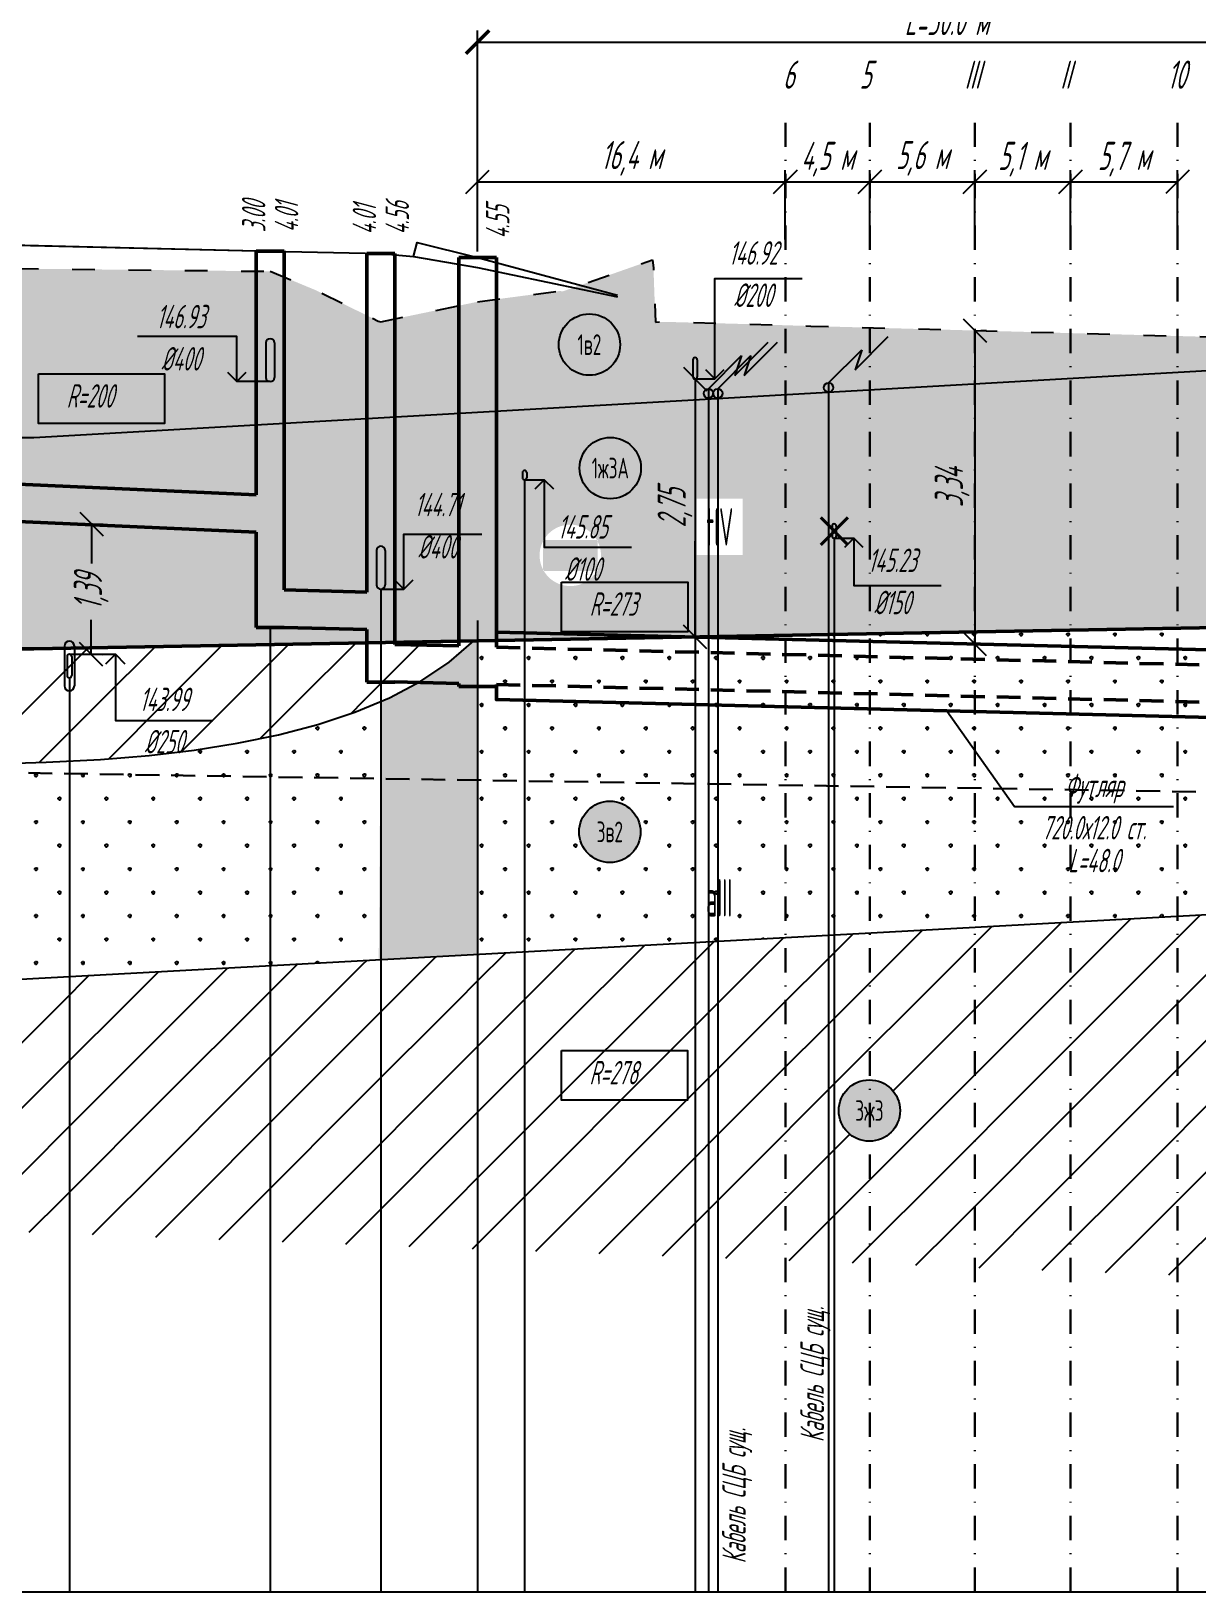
# Model space of a CAD drawing. Header units: metres. Extents: x -30 to 1753, y -860 to 400.
# Drawn here: x 282.2 to 406.4, y 130 to 296.3 of the extents above; entities that cross this region are included whole.
import ezdxf
from ezdxf.enums import TextEntityAlignment as Align

# ---------------------------------------------------------------- set-up
doc = ezdxf.new("R2010")
doc.units = ezdxf.units.M
doc.header["$LTSCALE"] = 0.2
for name, pattern in [('ACAD_ISO03W100', [30, 12, -18]), ('CONTINUA', [0]), ('DASHDOT', [27, 13, -7, 0, -7]), ('штриховая', [19.05, 12.7, -6.35])]:
    doc.linetypes.add(name, pattern=pattern)
for name, color, linetype in [('PR_RD', 7, 'Continuous'), ('МГТ_Демонтаж сети', 7, 'Continuous'), ('МГТ_ИГ_Геология', 252, 'Continuous'), ('Примыкания', 7, 'Continuous'), ('Проектная земля', 7, 'Continuous'), ('Таблица', 7, 'Continuous'), ('Трубы', 7, 'Continuous'), ('Узлы', 7, 'Continuous'), ('Футляры', 7, 'Continuous'), ('Чёрная земля', 7, 'ACAD_ISO03W100')]:
    doc.layers.add(name, color=color, linetype=linetype)
doc.layers.add('МГТ_НВК_В1_СЕТЬ', color=160, linetype='CONTINUA', lineweight=60)
doc.layers.add('МГТ_НВК_котлованы', color=7, linetype='Continuous', lineweight=30)
doc.styles.add('SPDS', font='SPDS', dxfattribs={"width": 0.7, "oblique": 15, "height": 2.5})
doc.styles.get("Standard").update_dxf_attribs({"font": 'SPDS.shx', "width": 0.7, "oblique": 15, "height": 3})
doc.styles.add('Стиль Simplex', font='simplex.shx')
doc.dimstyles.new('ISO-25', dxfattribs={"dimtxt": 2.5, "dimasz": 2.5, "dimexe": 1.25, "dimexo": 0.625, "dimtad": 1, "dimtxsty": 'Standard', "dimcen": 2.5, "dimadec": 0, "dimazin": 0, "dimtfac": 1, "dimtmove": 0, "dimatfit": 3, "dimfxl": 1, "dimarcsym": 0})
doc.dimstyles.new('Аннотативный', dxfattribs={"dimscale": 0, "dimtxt": 2.5, "dimasz": 2.5, "dimexe": 1.25, "dimexo": 0.625, "dimtad": 1, "dimtxsty": 'Standard', "dimcen": 2.5, "dimadec": 0, "dimazin": 0, "dimtfac": 1, "dimtmove": 0, "dimatfit": 3, "dimfxl": 1, "dimarcsym": 0})
pattern_1 = [(90, (2.591, 581.9743), (-2.5, 2.5), [0.11, -4.89]), (45, (2.591, 582.0843), (-2.5, 2.5), [0.113137, -3.422397]), (0, (2.671, 582.1643), (2.5, 2.5), [0.11, -4.89]), (315, (2.781, 582.1643), (2.5, 2.5), [0.113137, -3.422397]), (90, (2.861, 581.9743), (-2.5, 2.5), [0.11, -4.89]), (45, (2.781, 581.8943), (-2.5, 2.5), [0.113137, -3.422397]), (0, (2.671, 581.8943), (2.5, 2.5), [0.11, -4.89]), (315, (2.591, 581.9743), (2.5, 2.5), [0.113137, -3.422397])]
pattern_2 = [(45, (2.591, 595.894), (0, 21), [9.8995, -19.799]), (45, (16.591, 581.894), (0, 21), [9.8995, -19.799]), (45, (2.591, 581.894), (0, 21), [14.142, -15.5565]), (45, (12.591, 591.894), (0, 21), [15.556, -14.1425]), (45, (9.591, 581.894), (0, 21), [19.799, -9.8995]), (45, (2.591, 588.894), (0, 21), [19.799, -9.8995])]

# ---------------------------------------------------------------- blocks, each defined once
blk = doc.blocks.new('_OBLIQUE')
at = {"color": 0, "linetype": 'ByBlock', "lineweight": -2}
blk.add_line((0.5, 0.5), (-0.5, -0.5), dxfattribs=at)
blk = doc.blocks.new('*D19')
at = {"layer": 'Defpoints', "color": 0, "transparency": 16777216}
for p in [(286.31, 243.8), (286.28, 229.91), (288.6, 229.9)]:
    blk.add_point(p, dxfattribs=at)
at = {"layer": 'Примыкания', "color": 0, "lineweight": -2, "transparency": 16777216}
for p, q in [((286.93, 243.8), (289.88, 243.79)), ((288.63, 243.79), (288.62, 239.58)), ((288.6, 229.9), (288.61, 233.59)), ((286.91, 229.91), (289.85, 229.9))]:
    blk.add_line(p, q, dxfattribs=at)
at = {"layer": 'Примыкания', "color": 0, "lineweight": -2, "transparency": 16777216, "xscale": 2.5, "yscale": 2.5, "zscale": 2.5}
for p, rotation in [((288.63, 243.79), 89.89068824894537), ((288.6, 229.9), 269.8906882489454)]:
    blk.add_blockref('_OBLIQUE', p, dxfattribs=dict(at, rotation=rotation))
at = {"layer": 'Примыкания', "color": 0, "transparency": 16777216, "insert": (288.6, 236.58), "char_height": 3, "width": 5.4938, "attachment_point": 5, "rotation": 89.8907}
blk.add_mtext('1,39', dxfattribs=at)
blk = doc.blocks.new('*D21')
at = {"layer": 'Defpoints', "color": 0, "transparency": 16777216}
for p in [(352.97, 259.25), (352.97, 259.25), (352.97, 231.75)]:
    blk.add_point(p, dxfattribs=at)
at = {"layer": 'Примыкания', "color": 0, "lineweight": -2, "transparency": 16777216}
for p, q in [((352.97, 259.25), (352.97, 249.02)), ((353.59, 259.25), (354.22, 259.25)), ((352.97, 231.75), (352.97, 241.98)), ((353.59, 231.75), (354.22, 231.75))]:
    blk.add_line(p, q, dxfattribs=at)
at = {"layer": 'Примыкания', "color": 0, "lineweight": -2, "transparency": 16777216, "xscale": 2.5, "yscale": 2.5, "zscale": 2.5}
for p, rotation in [((352.97, 259.25), 90), ((352.97, 231.75), 270)]:
    blk.add_blockref('_OBLIQUE', p, dxfattribs=dict(at, rotation=rotation))
at = {"layer": 'Примыкания', "color": 0, "transparency": 16777216, "insert": (350.83, 245.5), "char_height": 3, "width": 5.9313, "attachment_point": 5, "rotation": 90}
blk.add_mtext('2,75', dxfattribs=at)
blk = doc.blocks.new('*D10')
at = {"layer": 'Defpoints', "color": 0, "transparency": 16777216}
for p in [(382.79, 264.41), (382.79, 231), (382.79, 231)]:
    blk.add_point(p, dxfattribs=at)
at = {"layer": 'Примыкания', "color": 0, "lineweight": -2, "transparency": 16777216}
for p, q in [((382.79, 264.41), (382.79, 231)), ((383.42, 264.41), (384.04, 264.41)), ((383.42, 231), (384.04, 231))]:
    blk.add_line(p, q, dxfattribs=at)
at = {"layer": 'Примыкания', "color": 0, "lineweight": -2, "transparency": 16777216, "xscale": 2.5, "yscale": 2.5, "zscale": 2.5}
for p, rotation in [((382.79, 264.41), 90), ((382.79, 231), 270)]:
    blk.add_blockref('_OBLIQUE', p, dxfattribs=dict(at, rotation=rotation))
at = {"layer": 'Примыкания', "color": 0, "transparency": 16777216, "insert": (380.37, 247.71), "char_height": 3, "attachment_point": 5, "rotation": 90}
blk.add_mtext('3,34', dxfattribs=at)
blk = doc.blocks.new('Демонтаж_В1')
at = {"layer": 'МГТ_НВК_В1_СЕТЬ', "color": 7, "linetype": 'ByBlock', "lineweight": 40, "ltscale": 0.15}
for points in [[(10858.38, -5529.48), (10858.38, -5533.59)], [(10856.32, -5531.54), (10860.43, -5531.54)]]:
    blk.add_lwpolyline(points, dxfattribs=at)
blk = doc.blocks.new('_ArchTick')
at = {"color": 0, "linetype": 'ByBlock', "const_width": 0.15}
blk.add_lwpolyline([(-0.5, -0.5), (0.5, 0.5)], dxfattribs=at)
blk = doc.blocks.new('*D45')
at = {"layer": 'Defpoints', "color": 0, "transparency": 16777216}
for p in [(429.79, 295.15), (329.79, 272.2), (429.79, 265.19)]:
    blk.add_point(p, dxfattribs=at)
at = {"layer": 'Футляры', "color": 0, "lineweight": -2, "transparency": 16777216}
for p, q in [((329.79, 272.83), (329.79, 296.4)), ((429.79, 265.81), (429.79, 296.4)), ((329.79, 295.15), (429.79, 295.15))]:
    blk.add_line(p, q, dxfattribs=at)
at = {"layer": 'Футляры', "color": 0, "lineweight": -2, "transparency": 16777216, "xscale": 2.5, "yscale": 2.5, "zscale": 2.5, "rotation": 180}
blk.add_blockref('_ArchTick', (329.79, 295.15), dxfattribs=at)
at = {"layer": 'Футляры', "color": 0, "lineweight": -2, "transparency": 16777216, "xscale": 2.5, "yscale": 2.5, "zscale": 2.5}
blk.add_blockref('_ArchTick', (429.79, 295.15), dxfattribs=at)
at = {"layer": 'Футляры', "color": 0, "lineweight": 30, "transparency": 16777216, "insert": (379.79, 299.9), "char_height": 3, "attachment_point": 5}
blk.add_mtext('Методом ГШБ\\PL=50.0 м ', dxfattribs=at)
blk = doc.blocks.new('*D54')
at = {"layer": 'Defpoints', "color": 0, "transparency": 16777216}
for p in [(362.59, 280.25), (329.79, 273.48), (362.59, 273.48)]:
    blk.add_point(p, dxfattribs=at)
at = {"layer": 'Примыкания', "color": 0, "lineweight": -2, "transparency": 16777216}
for p, q in [((329.79, 274.1), (329.79, 281.5)), ((362.59, 274.1), (362.59, 281.5)), ((329.79, 280.25), (362.59, 280.25))]:
    blk.add_line(p, q, dxfattribs=at)
at = {"layer": 'Примыкания', "color": 0, "lineweight": -2, "transparency": 16777216, "xscale": 2.5, "yscale": 2.5, "zscale": 2.5, "rotation": 180}
blk.add_blockref('_OBLIQUE', (329.79, 280.25), dxfattribs=at)
at = {"layer": 'Примыкания', "color": 0, "lineweight": -2, "transparency": 16777216, "xscale": 2.5, "yscale": 2.5, "zscale": 2.5}
blk.add_blockref('_OBLIQUE', (362.59, 280.25), dxfattribs=at)
at = {"layer": 'Примыкания', "color": 0, "transparency": 16777216, "insert": (346.19, 282.76), "char_height": 3, "attachment_point": 5}
blk.add_mtext('16,4 м', dxfattribs=at)
blk = doc.blocks.new('*D55')
at = {"layer": 'Defpoints', "color": 0, "transparency": 16777216}
for p in [(371.59, 280.25), (362.59, 273.48), (371.59, 273.48)]:
    blk.add_point(p, dxfattribs=at)
at = {"layer": 'Примыкания', "color": 0, "lineweight": -2, "transparency": 16777216}
for p, q in [((362.59, 274.1), (362.59, 281.5)), ((371.59, 274.1), (371.59, 281.5)), ((362.59, 280.25), (371.59, 280.25))]:
    blk.add_line(p, q, dxfattribs=at)
at = {"layer": 'Примыкания', "color": 0, "lineweight": -2, "transparency": 16777216, "xscale": 2.5, "yscale": 2.5, "zscale": 2.5, "rotation": 180}
blk.add_blockref('_OBLIQUE', (362.59, 280.25), dxfattribs=at)
at = {"layer": 'Примыкания', "color": 0, "lineweight": -2, "transparency": 16777216, "xscale": 2.5, "yscale": 2.5, "zscale": 2.5}
blk.add_blockref('_OBLIQUE', (371.59, 280.25), dxfattribs=at)
at = {"layer": 'Примыкания', "color": 0, "transparency": 16777216, "insert": (367.09, 282.67), "char_height": 3, "attachment_point": 5}
blk.add_mtext('4,5 м', dxfattribs=at)
blk = doc.blocks.new('*D56')
at = {"layer": 'Defpoints', "color": 0, "transparency": 16777216}
for p in [(382.79, 280.25), (371.59, 273.48), (382.79, 273.48)]:
    blk.add_point(p, dxfattribs=at)
at = {"layer": 'Примыкания', "color": 0, "lineweight": -2, "transparency": 16777216}
for p, q in [((371.59, 274.1), (371.59, 281.5)), ((382.79, 274.1), (382.79, 281.5)), ((371.59, 280.25), (382.79, 280.25))]:
    blk.add_line(p, q, dxfattribs=at)
at = {"layer": 'Примыкания', "color": 0, "lineweight": -2, "transparency": 16777216, "xscale": 2.5, "yscale": 2.5, "zscale": 2.5, "rotation": 180}
blk.add_blockref('_OBLIQUE', (371.59, 280.25), dxfattribs=at)
at = {"layer": 'Примыкания', "color": 0, "lineweight": -2, "transparency": 16777216, "xscale": 2.5, "yscale": 2.5, "zscale": 2.5}
blk.add_blockref('_OBLIQUE', (382.79, 280.25), dxfattribs=at)
at = {"layer": 'Примыкания', "color": 0, "transparency": 16777216, "insert": (377.19, 282.76), "char_height": 3, "attachment_point": 5}
blk.add_mtext('5,6 м', dxfattribs=at)
blk = doc.blocks.new('*D57')
at = {"layer": 'Defpoints', "color": 0, "transparency": 16777216}
for p in [(392.99, 280.25), (382.79, 273.48), (392.99, 273.48)]:
    blk.add_point(p, dxfattribs=at)
at = {"layer": 'Примыкания', "color": 0, "lineweight": -2, "transparency": 16777216}
for p, q in [((382.79, 274.1), (382.79, 281.5)), ((392.99, 274.1), (392.99, 281.5)), ((382.79, 280.25), (392.99, 280.25))]:
    blk.add_line(p, q, dxfattribs=at)
at = {"layer": 'Примыкания', "color": 0, "lineweight": -2, "transparency": 16777216, "xscale": 2.5, "yscale": 2.5, "zscale": 2.5, "rotation": 180}
blk.add_blockref('_OBLIQUE', (382.79, 280.25), dxfattribs=at)
at = {"layer": 'Примыкания', "color": 0, "lineweight": -2, "transparency": 16777216, "xscale": 2.5, "yscale": 2.5, "zscale": 2.5}
blk.add_blockref('_OBLIQUE', (392.99, 280.25), dxfattribs=at)
at = {"layer": 'Примыкания', "color": 0, "transparency": 16777216, "insert": (387.89, 282.67), "char_height": 3, "attachment_point": 5}
blk.add_mtext('5,1 м', dxfattribs=at)
blk = doc.blocks.new('*D58')
at = {"layer": 'Defpoints', "color": 0, "transparency": 16777216}
for p in [(404.39, 280.25), (392.99, 273.48), (404.39, 273.48)]:
    blk.add_point(p, dxfattribs=at)
at = {"layer": 'Примыкания', "color": 0, "lineweight": -2, "transparency": 16777216}
for p, q in [((392.99, 274.1), (392.99, 281.5)), ((404.39, 274.1), (404.39, 281.5)), ((392.99, 280.25), (404.39, 280.25))]:
    blk.add_line(p, q, dxfattribs=at)
at = {"layer": 'Примыкания', "color": 0, "lineweight": -2, "transparency": 16777216, "xscale": 2.5, "yscale": 2.5, "zscale": 2.5, "rotation": 180}
blk.add_blockref('_OBLIQUE', (392.99, 280.25), dxfattribs=at)
at = {"layer": 'Примыкания', "color": 0, "lineweight": -2, "transparency": 16777216, "xscale": 2.5, "yscale": 2.5, "zscale": 2.5}
blk.add_blockref('_OBLIQUE', (404.39, 280.25), dxfattribs=at)
at = {"layer": 'Примыкания', "color": 0, "transparency": 16777216, "insert": (398.69, 282.67), "char_height": 3, "attachment_point": 5}
blk.add_mtext('5,7 м', dxfattribs=at)
blk = doc.blocks.new('круг1_-26_3')
at = {"true_color": 0xffffff}
blk.add_hatch(color=7, dxfattribs=at).paths.add_polyline_path([(-0.327, 0, 1), (0.327, 0, 1)])
at = {"color": 7, "lineweight": 25}
blk.add_circle((0, 0), 0.327, dxfattribs=at)
at = {"color": 7, "lineweight": 25, "style": 'Стиль Simplex', "width": 0.590909}
blk.add_text('1ж3А', height=0.22, dxfattribs=at).set_placement((0, 0), align=Align.MIDDLE_CENTER)
blk = doc.blocks.new('круг1_-30_2')
at = {"layer": 'МГТ_ИГ_Геология', "true_color": 0xffffff}
blk.add_hatch(color=7, dxfattribs=at).paths.add_polyline_path([(-0.327, 0, 1), (0.327, 0, 1)])
at = {"color": 7, "lineweight": 25}
blk.add_circle((0, 0), 0.327, dxfattribs=at)
at = {"color": 7, "lineweight": 25, "style": 'Стиль Simplex', "width": 0.590909}
blk.add_text('1в2', height=0.22, dxfattribs=at).set_placement((0, 0), align=Align.MIDDLE_CENTER)
blk = doc.blocks.new('круг3_-30_2')
at = {"true_color": 0xffffff}
blk.add_hatch(color=7, dxfattribs=at).paths.add_polyline_path([(-0.327, 0, 1), (0.327, 0, 1)])
at = {"color": 7, "lineweight": 25}
blk.add_circle((0, 0), 0.327, dxfattribs=at)
at = {"color": 7, "lineweight": 25, "style": 'Стиль Simplex', "width": 0.590909}
blk.add_text('3в2', height=0.22, dxfattribs=at).set_placement((0, 0), align=Align.MIDDLE_CENTER)
blk = doc.blocks.new('круг3_-26_3')
at = {"true_color": 0xffffff}
blk.add_hatch(color=7, dxfattribs=at).paths.add_polyline_path([(-0.327, 0, 1), (0.327, 0, 1)])
at = {"color": 7, "lineweight": 25}
blk.add_circle((0, 0), 0.327, dxfattribs=at)
at = {"color": 7, "lineweight": 25, "style": 'Стиль Simplex', "width": 0.590909}
blk.add_text('3ж3', height=0.22, dxfattribs=at).set_placement((0, 0), align=Align.MIDDLE_CENTER)
blk = doc.blocks.new('usl_1')
for p, q in [((0, 0), (3.54, 3.54)), ((2.83, 1.41), (6.36, 4.95)), ((3.54, 3.54), (2.83, 1.41))]:
    blk.add_line(p, q)
blk.add_circle((0, -0.5), 0.5)

msp = doc.modelspace()

# ---------------------------------------------------------------- hatches: boundary and pattern name
at = {"layer": 'МГТ_ИГ_Геология'}
h = msp.add_hatch(dxfattribs=at)
h.set_pattern_fill('GR24', color=256, scale=10, style=0, pattern_type=2)
h.set_pattern_definition([(225, (5.591, 581.8943), (3e-16, -3), [2.1213, -2.12134]), (315, (4.091, 583.3943), (3, 0), [2.1213, -2.12134]), (45, (2.591, 581.8943), (0, 3), [2.1213, -2.12134]), (135, (4.091, 580.3943), (-3, 3e-16), [2.1213, -2.12134])])
h.paths.add_polyline_path([(161.517, 270), (163.517, 270), (164.667, 270), (163.293, 270.443), (159.473, 271.675), (140.21, 273.838), (140.21, 246.073), (161.517, 244)])
h.paths.add_polyline_path([(161.517, 244), (140.21, 246.073), (140.21, 228.415), (161.517, 228)])
h.paths.add_polyline_path([(161.517, 228), (140.21, 228.415), (140.21, 209.967), (150.022, 209.522), (149.017, 211.3), (151.617, 211.3), (150.597, 209.496), (161.517, 209)])
h.paths.add_polyline_path([(227.937, 227.746), (163.517, 227.961), (163.517, 209.243), (164.948, 209.416)])
edge = h.paths.add_edge_path(flags=16)
edge.add_arc((187.664, 222.78), 3.273, 0, 360)
h.paths.add_polyline_path([(235.684, 253), (163.517, 244), (163.517, 227.961), (227.937, 227.746), (235.684, 230)])
edge = h.paths.add_edge_path(flags=16)
edge.add_arc((192.168, 239.863), 3.273, 0, 360)
h.paths.add_polyline_path([(235.684, 253), (235.684, 269.293), (218.176, 268.817), (213.678, 268.95), (205.269, 268.951), (204.066, 268.978), (173.075, 269.688), (164.804, 269.956), (164.667, 270), (163.517, 270), (163.517, 244)])
edge = h.paths.add_edge_path(flags=16)
edge.add_arc((194.209, 262.321), 0.749, 0, 360)
h.paths.add_polyline_path([(319.476, 265.335), (319.207, 265.417), (312.472, 268.735), (307.692, 270.721), (265.712, 271.173), (262.605, 270.859), (248.941, 268.99), (237.079, 273.613), (236.684, 270), (237.684, 270), (237.684, 253), (282.485, 253), (319.476, 255.114)])
h.paths.add_polyline_path([(241.903, 258.506), (240.473, 258.506), (241.173, 259.936)], flags=16)
h.paths.add_polyline_path([(319.476, 255.114), (282.485, 253), (237.684, 253), (237.684, 230), (251.363, 230.484), (282.485, 230.484), (319.476, 231.149)])
h.paths.add_polyline_path([(241.954, 248.25), (240.414, 248.25), (240.414, 249.75), (241.954, 249.75)], flags=16)
h.paths.add_polyline_path([(329.794, 267.476), (319.476, 265.335), (319.476, 255.114), (329.794, 255.703)])
h.paths.add_polyline_path([(329.794, 255.703), (319.476, 255.114), (319.476, 231.149), (329.794, 231.334)])
h.paths.add_polyline_path([(422.503, 261), (422.503, 263), (424.503, 263), (424.503, 233), (448.114, 238.315), (467.528, 243.045), (483.236, 247.144), (495.729, 250.562), (505.496, 253.255), (513.028, 255.173), (518.816, 256.271), (523.35, 256.5), (523.35, 265.941), (505.488, 264.723), (500.466, 265.361), (496.84, 265.55), (481.372, 264.529), (478.495, 264.097), (476.085, 263.858), (461.605, 264.161), (448.906, 264.349), (439.302, 265.052), (438.711, 265.047), (429.794, 264.105), (423.559, 263.447), (414.855, 263.668), (408.377, 263.717), (365.299, 264.889), (358.336, 265.102), (349.751, 265.334), (348.74, 265.312), (348.538, 271.062), (348.446, 271.95), (338.902, 268.595), (338.474, 268.615), (329.794, 267.476), (329.794, 255.703)])
edge = h.paths.add_edge_path(flags=16)
edge.add_arc((341.71, 262.909), 3.273, 0, 360)
h.paths.add_polyline_path([(427.292, 255.506), (427.992, 256.936), (428.722, 255.506)], flags=16)
h.paths.add_polyline_path([(427.292, 241.506), (427.992, 242.936), (428.722, 241.506)], flags=16)
edge = h.paths.add_edge_path(flags=16)
edge.add_arc((462.89, 248.475), 3.273, 0, 360)
h.paths.add_polyline_path([(422.503, 261), (329.794, 255.703), (329.794, 231.334), (422.503, 233)])
edge = h.paths.add_edge_path(flags=16)
edge.add_arc((339.669, 240.45), 3.273, 0, 360)
h.paths.add_polyline_path([(156.005, 243.95), (161.067, 243.95), (161.067, 247.25), (156.005, 247.25)])
h.paths.add_polyline_path([(156.005, 227.95), (161.067, 227.95), (161.067, 231.25), (156.005, 231.25)])
h.paths.add_polyline_path([(154.024, 208.95), (161.067, 208.95), (161.067, 212.25), (154.024, 212.25)])
h.paths.add_polyline_path([(163.967, 208.95), (168.781, 208.95), (168.781, 212.25), (163.967, 212.25)])
h.paths.add_polyline_path([(230.172, 229.95), (235.234, 229.95), (235.234, 233.25), (230.172, 233.25)], flags=16)
h.paths.add_polyline_path([(163.967, 227.95), (171.258, 227.95), (171.258, 231.25), (163.967, 231.25)], flags=16)
h.paths.add_polyline_path([(163.967, 243.95), (171.258, 243.95), (171.258, 247.25), (163.967, 247.25)], flags=16)
h.paths.add_polyline_path([(230.42, 252.95), (235.234, 252.95), (235.234, 256.25), (230.42, 256.25)], flags=16)
h.paths.add_polyline_path([(238.134, 252.95), (245.425, 252.95), (245.425, 256.25), (238.134, 256.25)])
h.paths.add_polyline_path([(238.134, 269.55), (245.363, 269.55), (245.363, 272.85), (238.134, 272.85)], flags=16)
h.paths.add_polyline_path([(238.134, 229.95), (245.425, 229.95), (245.425, 233.25), (238.134, 233.25)])
h.paths.add_polyline_path([(339.643, 261.259), (343.777, 261.259), (343.777, 264.559), (339.643, 264.559)], flags=0)
h.paths.add_polyline_path([(459.987, 246.825), (465.792, 246.825), (465.792, 250.125), (459.987, 250.125)], flags=16)
h.paths.add_polyline_path([(466.147, 261.312), (466.147, 264.612)], flags=16)
h.paths.add_polyline_path([(424.953, 232.95), (432.243, 232.95), (432.243, 236.25), (424.953, 236.25)])
h.paths.add_polyline_path([(424.953, 260.95), (431.995, 260.95), (431.995, 264.25), (424.953, 264.25)], flags=16)
h.paths.add_polyline_path([(416.991, 260.95), (422.053, 260.95), (422.053, 264.25), (416.991, 264.25)], flags=16)
h.paths.add_polyline_path([(336.766, 238.8), (342.571, 238.8), (342.571, 242.1), (336.766, 242.1)], flags=16)
h.paths.add_polyline_path([(353.153, 240.488), (358.048, 240.488), (358.048, 246.488), (353.153, 246.488)], flags=16)
h.paths.add_polyline_path([(416.991, 232.95), (422.053, 232.95), (422.053, 236.25), (416.991, 236.25)], flags=16)
h = msp.add_hatch(dxfattribs=at)
h.set_pattern_fill('GR28', color=256, scale=10, style=0, pattern_type=2)
h.set_pattern_definition(pattern_1)
h.paths.add_polyline_path([(422.503, 233), (329.794, 231.334), (329.794, 216.489), (411.2, 215.182), (410.003, 217.3), (412.603, 217.3), (411.403, 215.178), (422.503, 215)])
h.paths.add_polyline_path([(422.503, 215), (411.303, 215), (411.2, 215.182), (329.794, 216.489), (329.794, 197.934), (422.503, 203)])
h.paths.add_polyline_path([(340.611, 210.985, -1), (347.157, 210.985, -1)], flags=16)
h.paths.add_polyline_path([(414.762, 214.95), (422.053, 214.95), (422.053, 218.25), (414.762, 218.25)], flags=9)
h.paths.add_polyline_path([(341.694, 209.335), (346.075, 209.335), (346.075, 212.635), (341.694, 212.635)], flags=8)
h.paths.add_polyline_path([(353.153, 200.963), (357.819, 200.963), (357.819, 206.963), (353.153, 206.963)], flags=24)
h.paths.add_polyline_path([(416.991, 202.95), (422.053, 202.95), (422.053, 206.25), (416.991, 206.25)], flags=24)
h.paths.add_polyline_path([(408.965, 210.729), (422.341, 210.729), (422.341, 215.757), (408.965, 215.757)], flags=24)
h = msp.add_hatch(dxfattribs=at)
h.set_pattern_fill('GR28', color=256, scale=10, style=0, pattern_type=2)
h.set_pattern_definition(pattern_1)
h.paths.add_polyline_path([(329.794, 231.334), (329.396, 231.327), (326.759, 229.054), (323.746, 227.042), (320.389, 225.277), (319.617, 224.955), (319.476, 224.802), (319.41, 216.656), (329.794, 216.489)])
h.paths.add_polyline_path([(329.794, 216.489), (319.41, 216.656), (319.252, 197.358), (329.794, 197.934)])
h.paths.add_polyline_path([(270.735, 224.55, -1), (277.28, 224.55, -1)], flags=16)
h.paths.add_polyline_path([(271.724, 222.9), (276.291, 222.9), (276.291, 226.2), (271.724, 226.2)], flags=8)
h.paths.add_polyline_path([(222.394, 213.729), (235.522, 213.729), (235.522, 218.757), (222.394, 218.757)], flags=25)
h.paths.add_polyline_path([(238.134, 217.95), (243.196, 217.95), (243.196, 221.25), (238.134, 221.25)], flags=25)
h.paths.add_polyline_path([(227.944, 217.95), (235.234, 217.95), (235.234, 221.25), (227.944, 221.25)], flags=24)
h.paths.add_polyline_path([(163.967, 208.95), (168.781, 208.95), (168.781, 212.25), (163.967, 212.25)], flags=9)
h = msp.add_hatch(dxfattribs=at)
h.set_pattern_fill('GR38', color=256, scale=10, style=0, pattern_type=2)
h.set_pattern_definition(pattern_2)
h.paths.add_polyline_path([(329.396, 231.327), (319.476, 231.149), (319.476, 224.896), (320.389, 225.277), (323.746, 227.042), (326.759, 229.054)])
h.paths.add_polyline_path([(319.476, 231.149), (282.485, 230.484), (251.363, 230.484), (237.684, 230), (237.684, 218), (249.972, 218.002), (260.5, 218.021), (269.497, 218.08), (277.193, 218.198), (283.819, 218.397), (289.603, 218.699), (294.776, 219.123), (299.568, 219.691), (304.164, 220.423), (308.576, 221.334), (312.772, 222.437), (316.721, 223.747), (319.476, 224.896)])
h.paths.add_polyline_path([(277.28, 224.55, -1), (270.735, 224.55, -1)], flags=16)
h.paths.add_polyline_path([(241.954, 228.25), (240.414, 228.25), (240.414, 229.75), (241.954, 229.75)], flags=16)
h.paths.add_polyline_path([(235.684, 230), (178.591, 213.386), (235.684, 218)])
h.paths.add_polyline_path([(271.724, 222.9), (276.291, 222.9), (276.291, 226.2), (271.724, 226.2)], flags=8)
h.paths.add_polyline_path([(238.134, 217.95), (243.196, 217.95), (243.196, 221.25), (238.134, 221.25)], flags=9)
h.paths.add_polyline_path([(222.394, 213.729), (235.522, 213.729), (235.522, 218.757), (222.394, 218.757)], flags=25)
h.paths.add_polyline_path([(227.944, 217.95), (235.234, 217.95), (235.234, 221.25), (227.944, 221.25)], flags=24)
h = msp.add_hatch(dxfattribs=at)
h.set_pattern_fill('GR28', color=256, scale=10, style=0, pattern_type=2)
h.set_pattern_definition(pattern_1)
h.paths.add_polyline_path([(319.476, 224.802), (319.476, 224.896), (316.721, 223.747), (312.772, 222.437), (308.576, 221.334), (304.164, 220.423), (299.568, 219.691), (294.776, 219.123), (289.603, 218.699), (283.819, 218.397), (277.193, 218.198), (269.497, 218.08), (260.5, 218.021), (249.972, 218.002), (237.684, 218), (237.684, 217.968), (319.41, 216.656)])
h = msp.add_hatch(dxfattribs=at)
h.set_pattern_fill('GR28', color=256, scale=10, style=0, pattern_type=2)
h.set_pattern_definition(pattern_1)
h.paths.add_polyline_path([(319.41, 216.656), (237.684, 217.968), (237.684, 192.9), (319.252, 197.358)])
h.paths.add_polyline_path([(241.236, 205.489, -1), (244.702, 205.489, -1)], flags=16)
h.paths.add_polyline_path([(241.903, 208.506), (240.473, 208.506), (241.173, 209.936)], flags=16)
h.paths.add_polyline_path([(241.903, 193.506), (240.473, 193.506), (241.173, 194.936)], flags=16)
h.paths.add_polyline_path([(235.684, 218), (207.952, 214.635), (206.604, 212.635), (205.407, 209.554), (204.867, 206.561), (204.685, 203.637), (204.563, 200.76), (204.204, 197.912), (203.309, 195.071), (201.581, 192.218), (206.519, 192.472), (213.96, 192.824), (221.329, 193.065), (228.585, 193.117), (235.684, 192.904)])
h.paths.add_polyline_path([(219.75, 206.342, -1), (226.296, 206.342, -1)], flags=16)
h.paths.add_polyline_path([(235.684, 218), (208.754, 215.824), (207.952, 214.635)], flags=17)
h.paths.add_polyline_path([(220.832, 204.692), (225.213, 204.692), (225.213, 207.992), (220.832, 207.992)], flags=8)
h.paths.add_polyline_path([(222.394, 213.729), (235.522, 213.729), (235.522, 218.757), (222.394, 218.757)], flags=9)
h = msp.add_hatch(dxfattribs=at)
h.set_pattern_fill('GR38', color=256, scale=10, style=0, pattern_type=2)
h.set_pattern_definition(pattern_2)
h.paths.add_polyline_path([(422.503, 203), (329.794, 197.934), (329.794, 166.53), (422.503, 163.075)])
h.paths.add_polyline_path([(368.279, 181.284, -1), (374.824, 181.284, -1)], flags=16)
h.paths.add_polyline_path([(369.268, 179.634), (373.835, 179.634), (373.835, 182.934), (369.268, 182.934)], flags=8)
h.paths.add_polyline_path([(416, 162.95), (422.053, 162.95), (422.053, 166.25), (416, 166.25)], flags=9)
h = msp.add_hatch(dxfattribs=at)
h.set_pattern_fill('GR38', color=256, scale=10, style=0, pattern_type=2)
h.set_pattern_definition(pattern_2)
h.paths.add_polyline_path([(235.684, 192.904), (228.585, 193.117), (221.329, 193.065), (213.96, 192.824), (206.519, 192.472), (199.047, 192.088), (191.586, 191.748), (184.179, 191.531), (176.866, 191.513), (234.98, 170.613), (235.438, 170.748), (235.684, 170.748)])
h.paths.add_polyline_path([(329.794, 197.934), (237.684, 192.9), (237.684, 169.963), (329.794, 166.53)])
h.paths.add_polyline_path([(241.954, 174.75), (241.954, 173.25), (240.414, 173.25), (240.414, 174.75)], flags=16)
h.paths.add_polyline_path([(230.172, 189.95), (235.234, 189.95), (235.234, 193.25), (230.172, 193.25)], flags=9)
h.paths.add_polyline_path([(238.134, 189.95), (245.425, 189.95), (245.425, 193.25), (238.134, 193.25)], flags=24)

# ---------------------------------------------------------------- linework, layer by layer
at = {"layer": 'МГТ_ИГ_Геология', "linetype": 'Continuous', "lineweight": 25}
for p, q in [((237.684, 253), (282.485, 253)), ((237.684, 192.9), (422.503, 203))]:
    msp.add_line(p, q, dxfattribs=at)
at = {"layer": 'МГТ_ИГ_Геология', "linetype": 'Continuous', "lineweight": 25, "flags": 128}
for points in [[(282.485, 253), (422.503, 261)], [(282.485, 253), (422.503, 261)], [(237.684, 218), (249.972, 218.002), (260.5, 218.021), (269.497, 218.08), (277.193, 218.198), (283.819, 218.397), (289.603, 218.699), (294.776, 219.123), (299.568, 219.691), (304.164, 220.423), (308.576, 221.334), (312.772, 222.437), (316.721, 223.747), (320.389, 225.277), (323.746, 227.042), (326.759, 229.054), (329.396, 231.327)]]:
    msp.add_lwpolyline(points, dxfattribs=at)
at = {"layer": 'МГТ_ИГ_Геология'}
for points in [[(282.992, 259.792), (296.434, 259.792), (296.434, 254.497), (282.992, 254.497)], [(338.742, 237.608), (352.184, 237.608), (352.184, 232.314), (338.742, 232.314)], [(338.719, 187.673), (352.162, 187.673), (352.162, 182.378), (338.719, 182.378)]]:
    msp.add_lwpolyline(points, close=True, dxfattribs=at)
at = {"layer": 'МГТ_ИГ_Геология', "linetype": 'Continuous', "lineweight": 50, "flags": 128}
msp.add_lwpolyline([(84.413, 212.5), (161.517, 209), (163.517, 209), (235.684, 230), (237.684, 230), (251.363, 230.484), (282.485, 230.484), (422.503, 233), (424.503, 233)], dxfattribs=at)
msp.add_lwpolyline([(84.413, 212.5), (161.517, 209), (163.517, 209), (235.684, 230), (237.684, 230), (251.363, 230.484), (282.485, 230.484), (422.503, 233), (424.503, 233)], dxfattribs=at)
at = {"layer": 'МГТ_ИГ_Геология', "color": 5, "linetype": 'штриховая', "lineweight": 30, "flags": 128}
msp.add_lwpolyline([(84.413, 212.5), (161.517, 209), (235.684, 218), (422.503, 215), (523.35, 219.891), (535.899, 220.5), (588.865, 223.4)], dxfattribs=at)
msp.add_lwpolyline([(84.413, 212.5), (161.517, 209), (235.684, 218), (422.503, 215), (523.35, 219.891), (535.899, 220.5), (588.865, 223.4)], dxfattribs=at)
at = {"layer": 'МГТ_НВК_котлованы', "linetype": 'DASHDOT', "lineweight": 30, "flags": 128}
for points in [[(362.594, 130), (362.594, 286.548)], [(371.594, 130), (371.594, 286.548)], [(382.794, 130), (382.794, 286.548)], [(392.994, 130), (392.994, 286.548)], [(404.394, 130), (404.394, 286.548)]]:
    msp.add_lwpolyline(points, dxfattribs=at)
at = {"layer": 'Примыкания'}
for p, q in [((307.218, 263.085), (307.218, 259.421)), ((308.134, 263.085), (308.134, 259.421)), ((352.741, 261.3), (352.741, 259.476)), ((353.197, 261.3), (353.197, 259.476)), ((352.969, 259.248), (352.969, 130)), ((334.566, 249.272), (334.566, 248.728)), ((335.022, 249.272), (335.022, 248.728)), ((367.566, 243.572), (367.566, 242.528)), ((368.022, 243.572), (368.022, 242.528)), ((367.794, 242.3), (367.794, 130)), ((319.018, 240.971), (319.018, 237.307)), ((319.934, 240.971), (319.934, 237.307)), ((285.751, 230.778), (285.751, 226.538)), ((286.031, 229.657), (286.031, 227.657)), ((286.531, 229.657), (286.531, 227.657)), ((286.811, 230.778), (286.811, 226.538)), ((286.281, 227.407), (286.281, 130))]:
    msp.add_line(p, q, dxfattribs=at)
at = {"layer": 'Примыкания', "flags": 128}
for points in [[(352.969, 259.248), (355.076, 259.248), (355.076, 269.95), (364.369, 269.95)], [(307.676, 258.963), (304.129, 258.963), (304.129, 263.789), (293.554, 263.789)], [(303.129, 259.963), (304.129, 258.963), (305.129, 259.963)], [(354.076, 260.248), (355.076, 259.248), (356.076, 260.248)], [(334.794, 248.5), (336.9, 248.5), (336.9, 241.31), (346.194, 241.31)], [(337.9, 247.5), (336.9, 248.5), (335.9, 247.5)], [(319.476, 236.849), (321.924, 236.849), (321.924, 242.717), (330.231, 242.717)], [(367.794, 242.3), (369.9, 242.3), (369.9, 237.238), (379.194, 237.238)], [(370.9, 241.3), (369.9, 242.3), (368.9, 241.3)], [(320.924, 237.849), (321.924, 236.849), (322.924, 237.849)], [(286.281, 229.907), (291.181, 229.907), (291.181, 222.838), (301.581, 222.838)], [(290.181, 228.907), (291.181, 229.907), (292.181, 228.907)]]:
    msp.add_lwpolyline(points, dxfattribs=at)
at = {"layer": 'Примыкания'}
for centre, radius, start, end in [((307.676, 263.085), 0.458, 0, 180), ((352.969, 261.3), 0.228, 0, 180), ((352.969, 259.476), 0.228, 180, 0), ((307.676, 259.421), 0.458, 180, 360), ((334.794, 249.272), 0.228, 0, 180), ((334.794, 248.728), 0.228, 180, 0), ((367.794, 243.572), 0.228, 0, 180), ((319.476, 240.971), 0.458, 0, 180), ((367.794, 242.528), 0.228, 180, 0), ((319.476, 237.307), 0.458, 180, 0), ((286.281, 230.778), 0.53, 0, 180), ((286.281, 229.657), 0.25, 0, 180), ((286.281, 226.538), 0.53, 180, 0), ((286.281, 227.657), 0.25, 180, 0)]:
    msp.add_arc(centre, radius, start, end, dxfattribs=at)
at = {"layer": 'Проектная земля', "flags": 128}
for points in [[(262.605, 273.958), (307.676, 272.879)], [(262.605, 273.948), (307.676, 272.878)], [(307.676, 272.878), (319.476, 272.633)], [(307.676, 272.878), (319.476, 272.633)], [(319.476, 272.633), (322.941, 272.287), (323.346, 273.774), (329.794, 272.2)], [(319.476, 272.633), (322.946, 272.286), (329.794, 271.116)], [(329.794, 272.2), (344.706, 268.172)], [(329.794, 271.116), (344.701, 267.99)]]:
    msp.add_lwpolyline(points, dxfattribs=at)
at = {"layer": 'Таблица'}
msp.add_line((82.5, 130), (639.603, 130), dxfattribs=at)
at = {"layer": 'Трубы', "lineweight": 50, "flags": 128}
for points in [[(264.105, 248.799), (306.176, 246.905)], [(264.105, 244.798), (306.176, 242.905)], [(309.176, 236.763), (317.976, 236.543)], [(309.176, 232.763), (317.976, 232.543)], [(320.976, 230.963), (327.794, 230.792)], [(320.976, 226.963), (327.794, 226.792)]]:
    msp.add_lwpolyline(points, dxfattribs=at)
at = {"layer": 'Трубы', "linetype": 'штриховая', "lineweight": 50, "flags": 128}
for points in [[(331.794, 230.658), (427.794, 228.258)], [(331.794, 226.692), (427.794, 224.292)]]:
    msp.add_lwpolyline(points, dxfattribs=at)
at = {"layer": 'Узлы', "lineweight": 50}
for p, q in [((306.176, 272.879), (309.176, 272.879)), ((306.176, 272.879), (306.176, 246.905)), ((309.176, 272.879), (309.176, 236.763)), ((317.976, 272.633), (320.976, 272.633)), ((317.976, 272.633), (317.976, 236.543)), ((320.976, 272.633), (320.976, 230.963)), ((327.794, 272.2), (331.794, 272.2)), ((327.794, 272.2), (327.794, 230.792)), ((331.794, 272.2), (331.794, 230.658)), ((306.176, 242.905), (306.176, 232.752)), ((306.176, 232.752), (309.176, 232.752)), ((309.176, 232.763), (309.176, 232.752)), ((317.976, 232.543), (317.976, 226.952)), ((317.976, 226.952), (320.976, 226.952)), ((320.976, 226.963), (320.976, 226.952)), ((327.794, 226.792), (327.794, 226.475)), ((327.794, 226.475), (331.794, 226.475)), ((331.794, 226.692), (331.794, 226.475))]:
    msp.add_line(p, q, dxfattribs=at)
at = {"layer": 'Узлы'}
for p, q in [((319.476, 236.849), (319.476, 130)), ((329.794, 233.491), (329.794, 130)), ((307.676, 232.752), (307.676, 130))]:
    msp.add_line(p, q, dxfattribs=at)
at = {"layer": 'Узлы', "flags": 128}
for points in [[(354.394, 258.208), (354.394, 130)], [(355.386, 258.208), (355.386, 130)], [(367.194, 258.827), (367.194, 130)], [(334.794, 248.5), (334.794, 130)]]:
    msp.add_lwpolyline(points, dxfattribs=at)
at = {"layer": 'Футляры', "lineweight": 50, "flags": 128}
for points in [[(331.796, 230.925), (331.797, 232.275), (427.797, 229.875), (427.796, 228.525)], [(331.792, 226.425), (331.79, 225.075), (427.79, 222.675), (427.792, 224.025)]]:
    msp.add_lwpolyline(points, dxfattribs=at)
at = {"layer": 'Футляры', "color": 0, "flags": 128}
msp.add_lwpolyline([(379.794, 223.875), (387.009, 213.676), (403.972, 213.676)], dxfattribs=at)
at = {"layer": 'Чёрная земля', "flags": 128}
for points in [[(262.605, 270.859), (265.712, 271.173), (307.676, 270.721)], [(262.605, 270.859), (265.712, 271.173), (307.676, 270.721)], [(329.794, 267.476), (338.474, 268.615), (338.902, 268.595), (348.446, 271.95), (348.538, 271.062), (348.74, 265.312), (349.751, 265.334), (358.336, 265.102), (365.299, 264.889), (408.377, 263.717), (414.855, 263.668), (423.559, 263.447), (429.794, 264.105)], [(329.794, 267.476), (338.474, 268.615), (338.902, 268.595), (348.446, 271.95), (348.538, 271.062), (348.74, 265.312), (349.751, 265.334), (358.336, 265.102), (365.299, 264.889), (408.377, 263.717), (414.855, 263.668), (423.559, 263.447), (429.794, 264.105)], [(307.676, 270.721), (307.692, 270.721), (312.472, 268.735), (319.207, 265.417), (319.476, 265.335)], [(307.676, 270.721), (307.692, 270.721), (312.472, 268.735), (319.207, 265.417), (319.476, 265.335)], [(319.476, 265.335), (329.794, 267.476)], [(319.476, 265.335), (329.794, 267.476)]]:
    msp.add_lwpolyline(points, dxfattribs=at)

# ---------------------------------------------------------------- block references
at = {"layer": 'PR_RD'}
for p in [(354.394, 258.208), (355.386, 258.208), (367.194, 258.827)]:
    msp.add_blockref('usl_1', p, dxfattribs=at)
at = {"layer": 'МГТ_Демонтаж сети', "color": 7, "linetype": 'ByBlock', "rotation": 45}
msp.add_blockref('Демонтаж_В1', (-11221.61, -3523.608), dxfattribs=at)
at = {"layer": 'МГТ_ИГ_Геология', "xscale": 10, "yscale": 10, "zscale": 10}
for name, p in [('круг1_-30_2', (341.71, 262.909)), ('круг1_-26_3', (343.934, 249.749)), ('круг3_-30_2', (343.884, 210.985)), ('круг3_-26_3', (371.551, 181.284))]:
    msp.add_blockref(name, p, dxfattribs=at)

# ---------------------------------------------------------------- texts
at = {"layer": 'МГТ_ИГ_Геология', "lineweight": 30, "style": 'Стиль Simplex', "width": 0.4}
for s, p in [('tIV', (354.153, 243.488)), ('aIII', (354.153, 203.963))]:
    msp.add_text(s, height=4, dxfattribs=at).set_placement(p, align=Align.MIDDLE_LEFT)
at = {"layer": 'МГТ_ИГ_Геология', "char_height": 2.5, "attachment_point": 1}
for s, insert in [('R=200', (285.981, 258.693)), ('R=273', (341.73, 236.51)), ('R=278', (341.708, 186.574))]:
    msp.add_mtext_dynamic_manual_height_columns(s, width=10.09698, gutter_width=15, heights=[0], dxfattribs=dict(at, insert=insert))
at = {"layer": 'Примыкания', "style": 'SPDS', "oblique": 15, "width": 0.7}
for s, p in [('146.92', (359.169, 272.676)), ('%%C200', (359.169, 268.176)), ('144.71', (325.541, 245.862)), ('145.85', (340.994, 243.487)), ('%%C400', (325.541, 241.362)), ('145.23', (373.994, 239.925)), ('%%C100', (340.994, 238.987)), ('%%C150', (373.994, 235.425)), ('143.99', (296.381, 225.098)), ('%%C250', (296.381, 220.598))]:
    msp.add_text(s, height=2.5, dxfattribs=at).set_placement(p, align=Align.MIDDLE_CENTER)
at = {"layer": 'Примыкания', "style": 'SPDS', "oblique": 15.00001, "width": 0.7}
for s, p in [('146.93', (298.172, 265.895)), ('%%C400', (298.172, 261.395))]:
    msp.add_text(s, height=2.5, rotation=0.00001, dxfattribs=at).set_placement(p, align=Align.MIDDLE_CENTER)
at = {"layer": 'Таблица', "oblique": 15, "width": 0.7}
for p in [(366.697, 145.937), (358.368, 133.017)]:
    msp.add_text('Кабель СЦБ сущ.', height=2.5, rotation=90, dxfattribs=at).set_placement(p)
at = {"layer": 'Узлы', "oblique": 15, "width": 0.7}
for s, p in [('6', (362.33, 290.181)), ('5', (370.498, 290.181)), ('III', (381.698, 290.181)), ('II', (391.898, 290.181)), ('10', (403.298, 290.181))]:
    msp.add_text(s, height=3, dxfattribs=at).set_placement(p)
for s, p in [('3.00', (307.176, 274.879)), ('4.01', (318.976, 274.633))]:
    msp.add_text(s, height=2.5, rotation=90, dxfattribs=at).set_placement(p)
for s, p in [('4.01', (308.176, 274.879)), ('4.56', (319.976, 274.633))]:
    msp.add_text(s, height=2.5, rotation=90, dxfattribs=at).set_placement(p, align=Align.TOP_LEFT)
msp.add_text('4.55', height=2.5, rotation=90, dxfattribs=at).set_placement((331.93, 274.2), align=Align.MIDDLE_LEFT)
at = {"layer": 'Футляры', "color": 0, "style": 'SPDS', "oblique": 15, "width": 0.7}
for s, p in [('Футляр', (395.491, 215.926)), ('720.0х12.0 ст.', (395.491, 211.426)), ('L=48.0', (395.491, 207.926))]:
    msp.add_text(s, height=2.5, dxfattribs=at).set_placement(p, align=Align.MIDDLE_CENTER)

# ---------------------------------------------------------------- dimensions: what is measured, and where the dimension line sits
at = {"layer": 'Примыкания'}
for p1, p2, text, picture, middle in [((329.794, 273.475), (362.594, 273.475), '16,4 м', '*D54', (346.194, 282.758)), ((362.594, 273.475), (371.594, 273.475), '4,5 м', '*D55', (367.094, 282.671)), ((371.594, 273.475), (382.794, 273.475), '5,6 м', '*D56', (377.194, 282.758)), ((382.794, 273.475), (392.994, 273.475), '5,1 м', '*D57', (387.894, 282.671)), ((392.994, 273.475), (404.394, 273.475), '5,7 м', '*D58', (398.694, 282.671))]:
    dim = msp.add_aligned_dim(p1=p1, p2=p2, distance=6.771, text=text, dimstyle='Аннотативный', override={"dimscale": 0, "dimblk1": 'OBLIQUE', "dimblk2": 'OBLIQUE', "dimsah": 1, "dimtix": 0, "dimtofl": 1, "dimtmove": 0, "dimatfit": 3}, dxfattribs=at)
    dim.commit()
    dim.dimension.update_dxf_attribs({"geometry": picture, "text_midpoint": middle})
dim = msp.add_linear_dim(base=(382.794, 231), p1=(382.794, 264.413), p2=(382.794, 231), angle=90, dimstyle='ISO-25', override={"dimlfac": 0.1, "dimblk": 'OBLIQUE', "dimtmove": 2}, dxfattribs=at)
dim.commit()
dim.dimension.update_dxf_attribs({"geometry": '*D10', "text_midpoint": (380.369, 247.707)})
for base, p1, p2, angle, override, picture, middle in [((352.971, 259.248), (352.969, 231.746), (352.969, 259.248), 90, {"dimlfac": 0.1, "dimblk": 'OBLIQUE', "dimtmove": 2}, '*D21', (350.828, 245.497)), ((288.6, 229.903), (286.308, 243.799), (286.281, 229.907), 269.89069, {"dimlfac": 0.1, "dimtxsty": 'Standard', "dimblk": 'OBLIQUE', "dimtmove": 2}, '*D19', (288.6, 236.582))]:
    dim = msp.add_linear_dim(base=base, p1=p1, p2=p2, angle=angle, dimstyle='ISO-25', override=override, dxfattribs=at)
    dim.commit()
    dim.dimension.update_dxf_attribs({"geometry": picture, "text_midpoint": middle, "dimtype": 161})
at = {"layer": 'Футляры', "lineweight": 30}
dim = msp.add_linear_dim(base=(429.794, 295.154), p1=(329.794, 272.2), p2=(429.794, 265.19), text='Методом ГШБ\\PL=50.0 м ', dimstyle='ISO-25', override={"dimblk1": 'ArchTick', "dimblk2": 'ArchTick', "dimsah": 1}, dxfattribs=at)
dim.commit()
dim.dimension.update_dxf_attribs({"geometry": '*D45', "text_midpoint": (379.794, 299.904)})

doc.saveas('drawing.dxf')
